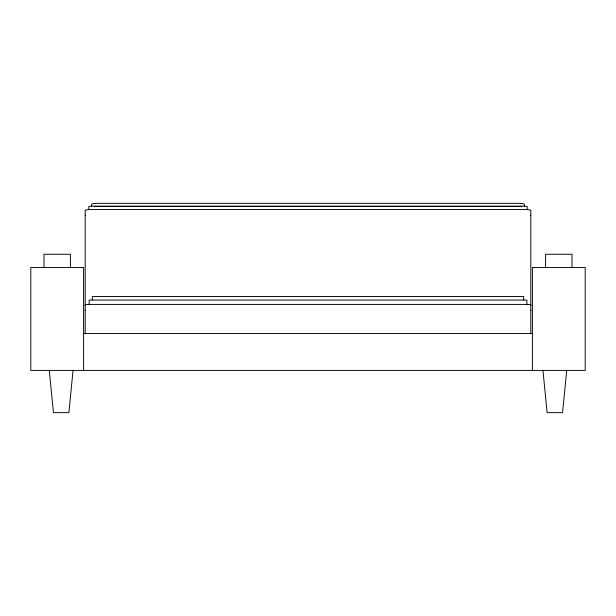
<?xml version="1.0" encoding="UTF-8"?>
<svg xmlns="http://www.w3.org/2000/svg" width="616" height="616" viewBox="0 0 616 616"><rect width="100%" height="100%" fill="white"/><g stroke="black" fill="none" stroke-linecap="round" stroke-linejoin="round"><path stroke-width="0.92" d="M73.042 370.416L68.884 412.651L53.438 412.651L49.28 370.416M566.72 370.416L562.562 412.651L547.116 412.651L542.958 370.416M85.185 304.412L530.815 304.412M83.599 333.456L532.401 333.456M572.002 267.452L572.002 254.254L545.599 254.254L545.599 267.452M532.401 370.416L532.401 267.452L585.2 267.452L585.2 370.416L30.8 370.416L30.8 267.452L83.599 267.452L83.599 370.416M530.815 333.456L530.815 210.395A6.337 0.885 0 0 0 524.478 209.517L91.522 209.517A6.337 0.885 0 0 0 85.185 210.395L85.185 333.456M527.25 209.355L527.25 206.83A5.067 0.708 0 0 0 522.183 206.129L93.817 206.129A5.067 0.708 0 0 0 88.75 206.83L88.75 209.355M524.401 206.522L524.401 204.243A6.414 0.893 0 0 0 517.987 203.349L98.013 203.349A6.414 0.893 0 0 0 91.599 204.243L91.599 206.522M523.685 300.054L523.685 296.496L92.315 296.496L92.315 300.054M70.401 267.452L70.401 254.254L43.998 254.254L43.998 267.452M527.997 304.558A6.337 0.885 0 0 0 526.903 304.481L526.857 300.054L89.143 300.054L89.143 304.412A6.337 0.885 0 0 0 88.003 304.558M530.692 305.12A6.337 0.885 0 0 1 530.815 305.297M530.815 310.141A6.337 0.885 0 0 1 530.692 310.318M85.308 310.318A6.337 0.885 0 0 1 85.185 310.141M85.185 305.297A6.337 0.885 0 0 1 85.308 305.12M530.815 215.246A6.337 0.885 0 0 1 530.692 215.415M85.308 215.415A6.337 0.885 0 0 1 85.185 215.246M521.552 206.676A6.414 0.893 0 0 0 517.987 206.522L98.013 206.522A6.414 0.893 0 0 0 94.448 206.676"/></g></svg>
